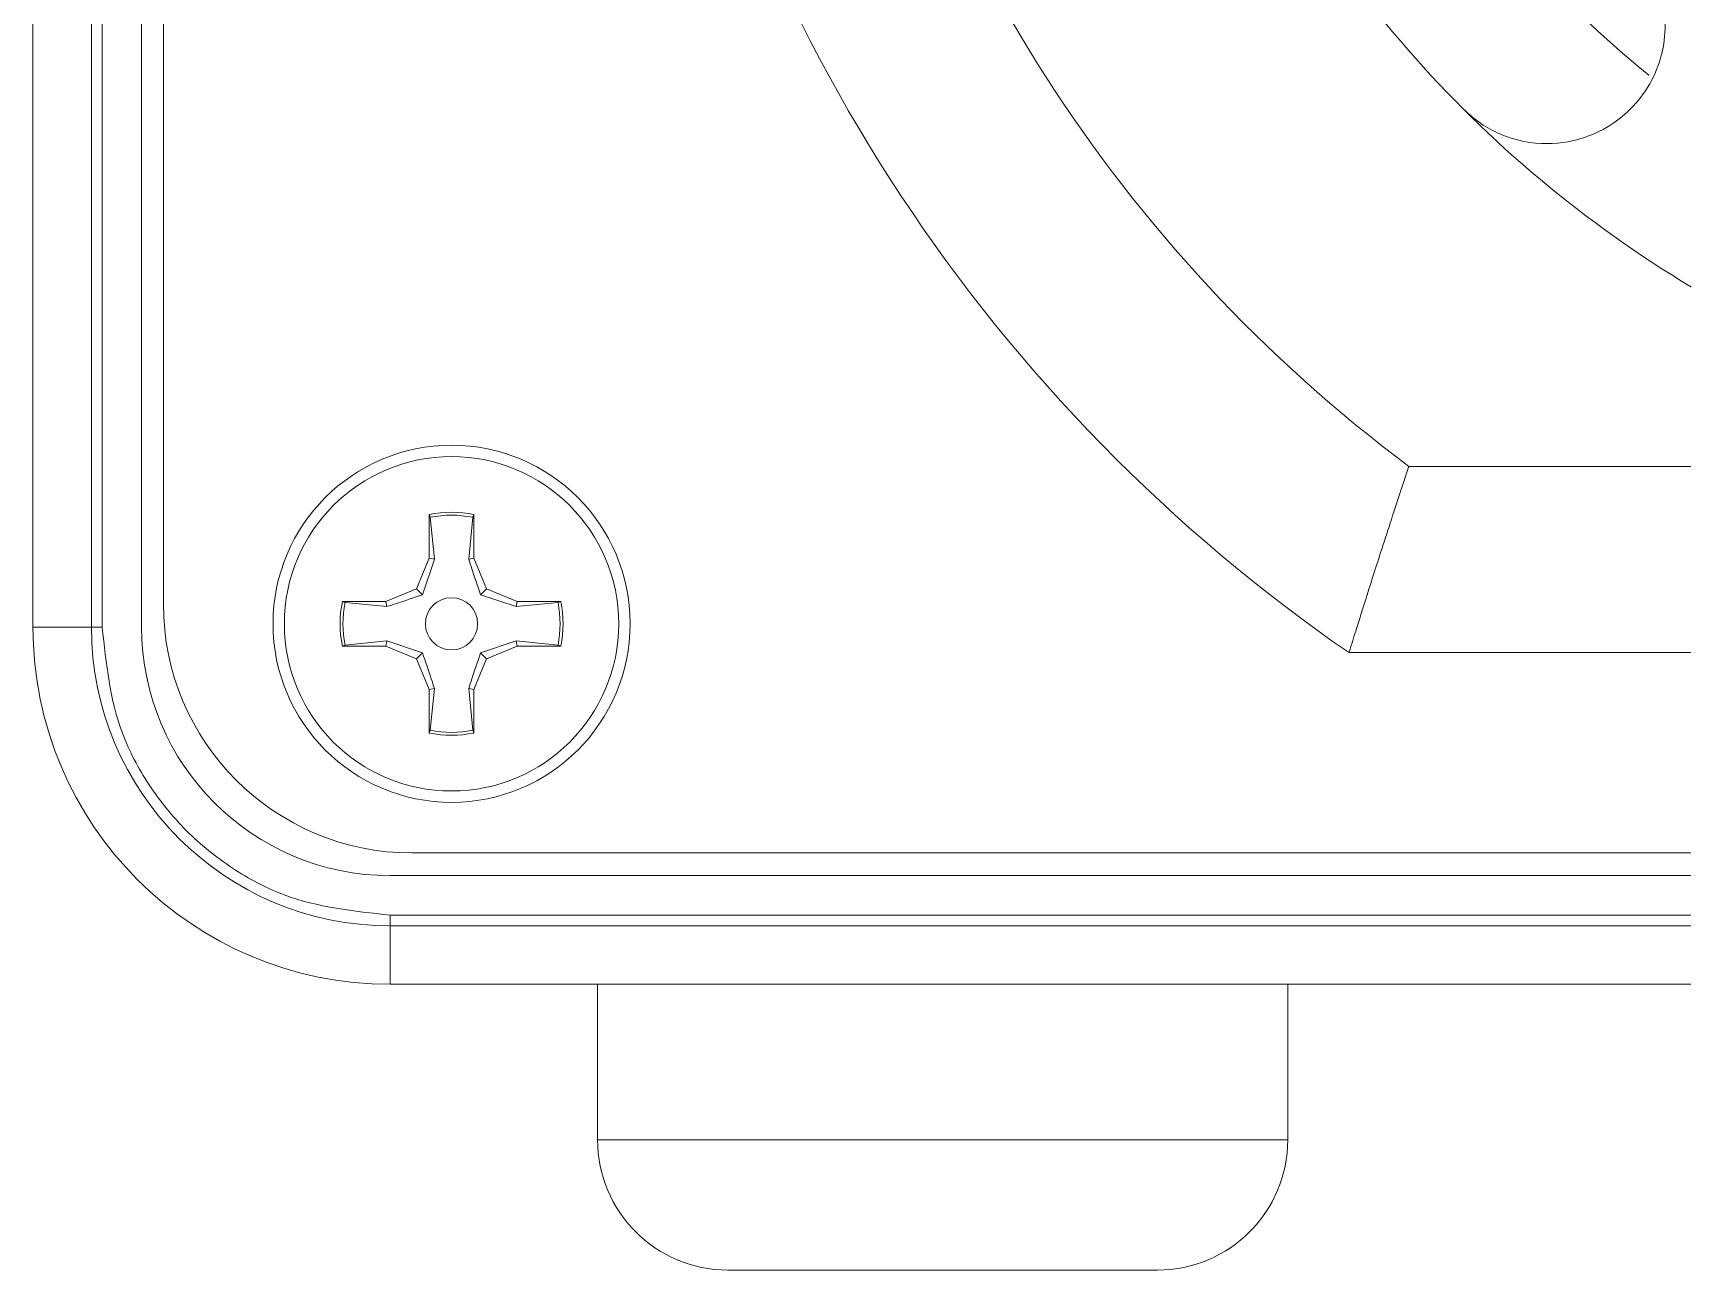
# Model space of a CAD drawing. Header units: millimetres. Extents: x 6 to 425, y 6 to 273.
# Drawn here: x 45.69 to 58.97, y 124.41 to 134.37 of the extents above; entities that cross this region are included whole.
import ezdxf

# ---------------------------------------------------------------- set-up
doc = ezdxf.new("R2010")
doc.units = ezdxf.units.MM

msp = doc.modelspace()

# ---------------------------------------------------------------- linework, layer by layer
at = {"color": 7, "linetype": 'Continuous', "lineweight": 15}
for p, q in [((45.6896, 151.3986), (45.6896, 129.5836)), ((45.6896, 151.3986), (45.6896, 129.5836)), ((46.1603, 151.3986), (46.1603, 129.5836)), ((46.2471, 151.3986), (46.2471, 129.5836)), ((46.5646, 151.3986), (46.5646, 129.5836)), ((46.7396, 129.7661), (46.7396, 151.2161)), ((56.7667, 130.8786), (71.1124, 130.8786)), ((48.8801, 130.1405), (48.8801, 130.4904)), ((48.8801, 130.4904), (48.8877, 130.4681)), ((48.9214, 130.1322), (48.8877, 130.4681)), ((49.2314, 130.4681), (49.1977, 130.1322)), ((49.2391, 130.4904), (49.2314, 130.4681)), ((49.2391, 130.4904), (49.2391, 130.1405)), ((48.8801, 130.1405), (48.7776, 129.893)), ((48.9214, 130.1322), (48.8252, 129.8454)), ((48.8801, 130.1405), (48.9214, 130.1322)), ((49.1977, 130.1322), (49.2391, 130.1405)), ((49.3416, 129.893), (49.2391, 130.1405)), ((48.7776, 129.893), (48.5302, 129.7905)), ((48.7776, 129.893), (48.8252, 129.8454)), ((49.3416, 129.893), (49.2939, 129.8454)), ((49.5808, 129.7492), (49.2939, 129.8454)), ((49.589, 129.7905), (49.3416, 129.893)), ((48.1802, 129.7905), (48.5302, 129.7905)), ((48.1802, 129.7905), (48.2025, 129.7829)), ((48.2025, 129.7829), (48.5384, 129.7492)), ((48.5384, 129.7492), (48.5302, 129.7905)), ((49.589, 129.7905), (49.5808, 129.7492)), ((49.5808, 129.7492), (49.9166, 129.7829)), ((49.589, 129.7905), (49.9389, 129.7905)), ((49.9389, 129.7905), (49.9166, 129.7829)), ((46.1603, 129.5836), (45.6896, 129.5836)), ((45.6896, 129.5836), (45.6896, 129.5836)), ((46.2471, 129.5836), (46.1603, 129.5836)), ((48.5384, 129.4729), (48.2025, 129.4392)), ((48.5302, 129.4316), (48.5384, 129.4729)), ((48.5384, 129.4729), (48.8252, 129.3767)), ((49.5808, 129.4729), (49.2939, 129.3767)), ((49.5808, 129.4729), (49.589, 129.4316)), ((49.9166, 129.4392), (49.5808, 129.4729)), ((48.1802, 129.4316), (48.2025, 129.4392)), ((48.5302, 129.4316), (48.1802, 129.4316)), ((48.5302, 129.4316), (48.7776, 129.3291)), ((48.7776, 129.3291), (48.8252, 129.3767)), ((48.7776, 129.3291), (48.8801, 129.0816)), ((49.3416, 129.3291), (49.2391, 129.0816)), ((49.3416, 129.3291), (49.2939, 129.3767)), ((49.3416, 129.3291), (49.589, 129.4316)), ((49.9389, 129.4316), (49.589, 129.4316)), ((49.9389, 129.4316), (49.9166, 129.4392)), ((71.5942, 129.3786), (56.2849, 129.3786)), ((48.9214, 129.0899), (48.8801, 129.0816)), ((48.8801, 128.7317), (48.8801, 129.0816)), ((48.8877, 128.754), (48.9214, 129.0899)), ((49.1977, 129.0899), (49.2314, 128.754)), ((49.1977, 129.0899), (49.2391, 129.0816)), ((49.2391, 129.0816), (49.2391, 128.7317)), ((48.8801, 128.7317), (48.8877, 128.754)), ((49.2391, 128.7317), (49.2314, 128.754)), ((107.1396, 127.7661), (48.7396, 127.7661)), ((48.5646, 127.5836), (107.3146, 127.5836)), ((48.5646, 127.2661), (107.3146, 127.2661)), ((48.5646, 127.2661), (48.5646, 127.1792)), ((48.5646, 127.1792), (107.3146, 127.1792)), ((48.5646, 127.1792), (48.5646, 126.7086)), ((48.5646, 126.7086), (107.3146, 126.7086)), ((48.5646, 126.7086), (107.3146, 126.7086)), ((50.2354, 126.7086), (50.2354, 125.4563)), ((55.7917, 125.4563), (55.7917, 126.7086)), ((54.7439, 124.4086), (51.2832, 124.4086))]:
    msp.add_line(p, q, dxfattribs=at)
at = {"color": 8, "linetype": 'Continuous', "lineweight": 15}
for p, q in [((48.5646, 126.7086), (48.5646, 126.7086)), ((55.7917, 125.4563), (50.2354, 125.4563))]:
    msp.add_line(p, q, dxfattribs=at)
at = {"color": 7, "linetype": 'Continuous', "lineweight": 15}
for centre, radius in [((63.9396, 140.4911), 7.62), ((49.0596, 129.6111), 1.4375), ((49.0596, 129.6111), 0.2101)]:
    msp.add_circle(centre, radius, dxfattribs=at)
at = {"color": 8, "linetype": 'Continuous', "lineweight": 15}
msp.add_arc((63.9396, 140.4911), 11.9938, 192.03659, 233.26966, dxfattribs=at)
at = {"color": 7, "linetype": 'Continuous', "lineweight": 15}
for centre, radius, start, end in [((63.9396, 140.4911), 13.4938, 191.44623, 235.43968), ((63.9396, 140.4911), 8.3217, 200.88202, 230.9868), ((63.9396, 140.4911), 9.525, 207, 225), ((63.9396, 140.4911), 9.525, 225, 243), ((49.0596, 129.6111), 1.3462, 0, 180), ((49.0596, 129.6111), 0.8975, 78.46304, 101.53696), ((49.0596, 129.6111), 0.8741, 78.66038, 101.33962), ((48.7396, 129.7661), 2, 180, 270), ((49.0596, 129.6111), 0.8975, 168.46304, 191.53696), ((49.0596, 129.6111), 0.8741, 168.66038, 191.33962), ((49.0596, 129.6111), 0.8741, 348.66038, 11.33962), ((49.0596, 129.6111), 0.8975, 348.46304, 11.53696), ((48.5646, 129.5836), 2.875, 180, 270), ((48.5646, 129.5836), 2.8749, 180, 270), ((48.5646, 129.5836), 2.4043, 180, 270), ((48.5646, 129.5836), 2, 180, 270), ((49.0596, 129.6111), 1.3462, 180, 0), ((49.0596, 129.6111), 0.8975, 258.46304, 281.53696), ((49.0596, 129.6111), 0.8741, 258.66038, 281.33962), ((51.2832, 125.4563), 1.0478, 180, 270), ((54.7439, 125.4563), 1.0478, 270, 0)]:
    msp.add_arc(centre, radius, start, end, dxfattribs=at)
for points, knots in [([(57.2044, 133.7559), (57.2513, 133.7141), (57.3451, 133.6309), (57.5339, 133.5326), (57.799, 133.4625), (58.0831, 133.4844), (58.339, 133.5827), (58.6096, 133.7816), (58.7835, 134.0565), (58.8441, 134.418), (58.8148, 134.6766), (58.7028, 134.917), (58.6178, 135.0346), (58.5615, 135.0926), (58.5514, 135.1029)], [0, 0, 0, 0, 0.0415926, 0.083018, 0.1522552, 0.268284, 0.3704431, 0.4727841, 0.6911714, 0.7827635, 0.9024371, 0.9461999, 0.9904006, 1, 1, 1, 1]), ([(56.2849, 129.3786), (56.2897, 129.3941), (56.2994, 129.4251), (56.3746, 129.6658), (56.4876, 130.0226), (56.6238, 130.4451), (56.7217, 130.743), (56.766, 130.8763), (56.7667, 130.8786)], [0, 0, 0, 0, 0.202207, 0.4042795, 0.6101505, 0.824902, 0.9970567, 1, 1, 1, 1]), ([(49.2939, 129.8454), (49.2691, 129.9169), (49.2339, 130.0183), (49.206, 130.1063), (49.1977, 130.1322)], [0, 0, 0, 0, 0.70554926, 1, 1, 1, 1]), ([(48.8252, 129.8454), (48.7537, 129.8206), (48.6523, 129.7854), (48.5643, 129.7574), (48.5384, 129.7492)], [0, 0, 0, 0, 0.7055493, 1, 1, 1, 1]), ([(46.2471, 129.5836), (46.2781, 129.292), (46.3257, 128.8436), (46.6147, 128.304), (46.9138, 127.9328), (47.285, 127.6337), (47.8246, 127.3447), (48.273, 127.2971), (48.5646, 127.2661)], [0, 0, 0, 0, 0.2394568, 0.3683607, 0.5, 0.6316393, 0.7605432, 1, 1, 1, 1]), ([(48.8252, 129.3767), (48.85, 129.3052), (48.8852, 129.2038), (48.9132, 129.1158), (48.9214, 129.0899)], [0, 0, 0, 0, 0.70554926, 1, 1, 1, 1]), ([(49.2939, 129.3767), (49.2691, 129.3052), (49.2339, 129.2038), (49.206, 129.1158), (49.1977, 129.0899)], [0, 0, 0, 0, 0.7055493, 1, 1, 1, 1])]:
    msp.add_open_spline(points, degree=3, knots=knots, dxfattribs=at)

doc.saveas('drawing.dxf')
